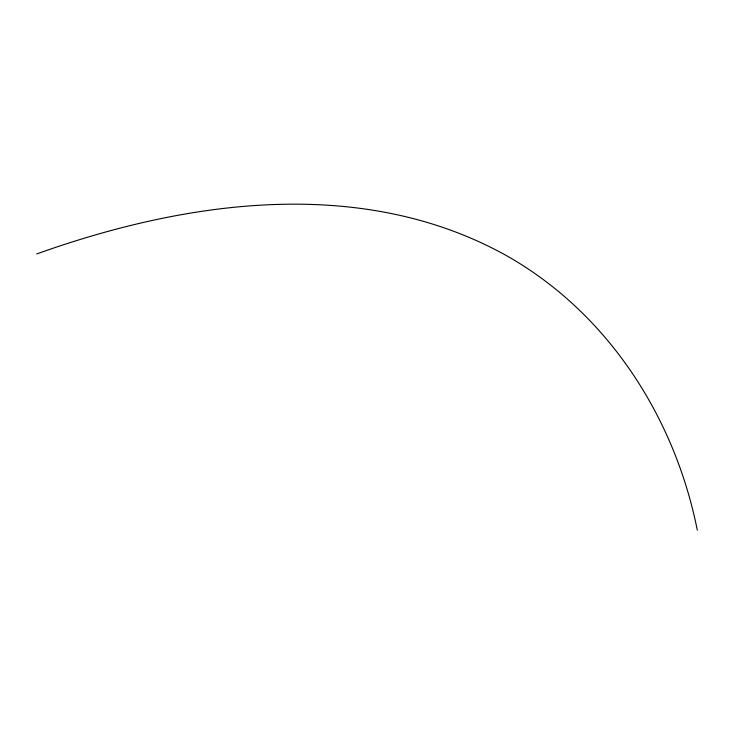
<?xml version="1.0" encoding="UTF-8"?>
<svg xmlns="http://www.w3.org/2000/svg" width="734" height="734" viewBox="0 0 734 734"><rect width="100%" height="100%" fill="white"/><g stroke="black" fill="none" stroke-linecap="round" stroke-linejoin="round"><path stroke-width="1.1" d="M36.7 253.946C185.574 200.676 360.899 175.215 505.423 255.056C607.339 312.143 674.711 416.875 697.3 530.15"/></g></svg>
